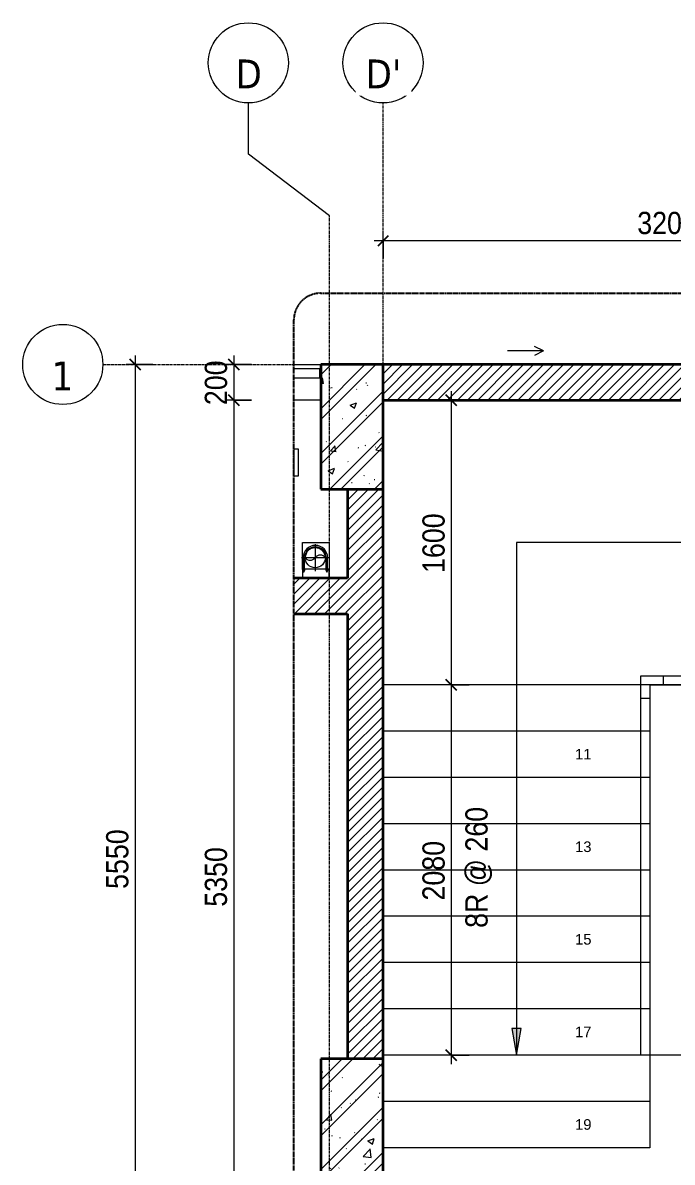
# Model space of a CAD drawing. Header units: millimetres. Extents: x 31919 to 91448, y -42770 to 34550.
# Drawn here: x 48006 to 51656, y -38134 to -31733 of the extents above; entities that cross this region are included whole.
import ezdxf

# ---------------------------------------------------------------- set-up
doc = ezdxf.new("R2010")
doc.units = ezdxf.units.MM
for name, pattern in [('Dash - Tight', [4.5, 3, -1.5]), ('Grid Line', [22.225, 12.7, -3.175, 3.175, -3.175]), ('Hidden', [7.14375, 4.7625, -2.38125]), ('IMPORT-CENTER _2_', [40.64, 25.4, -5.08, 5.08, -5.08]), ('Overhead', [3.96875, 2.38125, -1.5875])]:
    doc.linetypes.add(name, pattern=pattern)
for name, color, linetype, lineweight in [('0-3', 10, 'Continuous', 5), ('A-ANNO-DIMS', 211, 'Continuous', 9), ('A-ANNO-DIMS-50', 211, 'Continuous', 9), ('A-DETL-GENF-1', 92, 'Dash - Tight', 18), ('A-DETL-GENF-2', 254, 'Continuous', 18), ('A-DETL-GENF-3', 92, 'Hidden', 25), ('A-DETL-MEDM', 33, 'Continuous', 35), ('A-FLOR-1', 250, 'Continuous', 18), ('A-FLOR-HRAL', 11, 'Continuous', 18), ('A-FLOR-HRAL-1', 11, 'Continuous', 25), ('A-GLAZ', 151, 'Continuous', 18), ('A-WALL', 113, 'Continuous', 18), ('A-WALL-1', 113, 'Continuous', 35), ('A-WALL-PATT-1', 111, 'Continuous', 18), ('G-IMPT', 8, 'Continuous', 18), ('G-IMPT-3', 8, 'IMPORT-CENTER _2_', 18), ('M-EQPM', 50, 'Continuous', 18), ('S-COLS-1', 9, 'Continuous', 5), ('S-COLS-2', 7, 'Continuous', 35), ('S-GRID', 1, 'Continuous', 9), ('S-GRID-1', 1, 'Grid Line', 9), ('S-GRID-IDEN', 1, 'Continuous', 9), ('S-STRS', 31, 'Continuous', 18), ('S-STRS-ANNO', 31, 'Continuous', 18), ('S-STRS-MBND', 31, 'Overhead', 18)]:
    doc.layers.add(name, color=color, linetype=linetype, lineweight=lineweight)
doc.styles.add('Arial', font='arial.ttf', dxfattribs={"height": 59.53})
doc.styles.add('Tahoma_B', font='tahomabd.ttf', dxfattribs={"height": 162.5})
doc.styles.add('UTM Avo', font='', dxfattribs={"width": 0.9, "height": 125})
doc.styles.get('UTM Avo').set_extended_font_data('UTM Avo')
doc.dimstyles.new('1_Dim_chi_tiet_2_5', dxfattribs={"dimscale": 304.8, "dimtxt": 124.912619, "dimasz": 0.19685, "dimexe": 0.164042, "dimexo": 0.0625, "dimgap": 0.016404, "dimtad": 1, "dimdec": 0, "dimrnd": 5, "dimzin": 0, "dimdsep": 46, "dimtxsty": 'UTM Avo', "dimblk1": 'OBLIQUE', "dimblk2": 'OBLIQUE', "dimsah": 1, "dimcen": 0.09, "dimdle": 0.164042, "dimazin": 0, "dimtfac": 1, "dimtdec": 4, "dimtix": 1, "dimtmove": 0, "dimatfit": 3, "dimfxl": 0.328084, "dimfxlon": 1, "dimtvp": 1, "dimtolj": 1, "dimtzin": 0, "dimarcsym": 2})
pattern_1 = [(45, (16193.59, 0), (-28.28427, 28.28427), [])]

# ---------------------------------------------------------------- blocks, each defined once
blk = doc.blocks.new('NCV_TKTC_KET CAU_rvt-3-TKCS_THANG BỘ TB2 - MẶT BẰNG TẦNG 8')
at = {"layer": 'S-COLS-1'}
blk.add_hatch(color=256, dxfattribs=at).paths.add_polyline_path([(37036.9, -34252.6), (37037.4, -34252.6), (37036.9, -33652.6)])
at = {"layer": 'A-FLOR-1'}
for p, q in [((35286.5, -37532.6), (33836.9, -37532.6)), ((35535.6, -37532.6), (35336.5, -37532.6)), ((37036.9, -37532.6), (37035.6, -37532.6)), ((35387.4, -39002.6), (33836.9, -39002.6)), ((35387.4, -40002.6), (35387.4, -39002.6)), ((35387.4, -39102.6), (35387.4, -40002.6)), ((33837.3, -39702.6), (33837.3, -39202.6)), ((35730.3, -40002.6), (36950.3, -40002.6)), ((36950.3, -40002.6), (35730.3, -40002.6))]:
    blk.add_line(p, q, dxfattribs=at)
at = {"layer": 'S-COLS-2'}
blk.add_line((37036.9, -33652.6), (37036.9, -34252.6), dxfattribs=at)
blk = doc.blocks.new('Top Rail Type - Top Rail_Internal_-952807-TKCS_THANG BỘ TB2 - MẶT BẰNG TẦNG 8')
at = {"layer": 'A-FLOR-HRAL'}
for p, q in [((35402.2, 35586), (35527.2, 35586)), ((35402.2, 35461), (35402.2, 35586)), ((35527.2, 35536), (35452.2, 35536)), ((35452.2, 35536), (35452.2, 35461)), ((35527.2, 35586), (36558.8, 35586)), ((35527.2, 35586), (35527.2, 35536)), ((36582.1, 35536), (35527.2, 35536)), ((35402.2, 35411.5), (35402.2, 35461)), ((35452.2, 35461), (35452.2, 35411.5)), ((35402.2, 35411.5), (35452.2, 35411.5)), ((35402.2, 35286.5), (35402.2, 35411.5)), ((35452.2, 35411.5), (35452.2, 35336.5)), ((35452.2, 35336.5), (35527.2, 35336.5)), ((35527.2, 35286.5), (35527.2, 35336.5)), ((35527.2, 35336.5), (37532.6, 35336.5)), ((37532.6, 35336.5), (37532.6, 35286.5)), ((35527.2, 35286.5), (35402.2, 35286.5)), ((37532.6, 35286.5), (35527.2, 35286.5))]:
    blk.add_line(p, q, dxfattribs=at)
blk = doc.blocks.new('TKTC_XREF_251221_MB TANG 2-7 - TKTC_XREF_260130_MB TANG 2-5_dwg_$cc-4746808-TKCS_THANG BỘ TB2 - MẶT BẰNG TẦNG 8')
at = {"layer": 'G-IMPT-3'}
for p, q in [((0, -0.673), (0, 0.673)), ((-0.673, 0), (0.673, 0))]:
    blk.add_line(p, q, dxfattribs=at)
at = {"layer": 'M-EQPM'}
blk.add_circle((0, 0), 0.5, dxfattribs=at)
for centre, radius, start, end in [((0, 0), 0.5, 90, 270), ((0.188, 0.25), 0.313, 126.8699, 233.1301), ((-0.188, -0.25), 0.313, 306.8699, 53.1301)]:
    blk.add_arc(centre, radius, start, end, dxfattribs=at)
blk = doc.blocks.new('TKTC_XREF_251221_MB TANG 2-7 - TKTC_XREF_260130_MB TANG 2-5_dwg_CUM U_DN100-4746796-TKCS_THANG BỘ TB2 - MẶT BẰNG TẦNG 8')
at = {"layer": 'G-IMPT'}
blk.add_hatch(color=256, dxfattribs=at).paths.add_polyline_path([(0, -61), (15.8, -58.9), (30.5, -52.8), (43.1, -43.1), (52.8, -30.5), (58.9, -15.8), (61, 0), (58.9, 15.8), (52.8, 30.5), (43.1, 43.1), (30.5, 52.8), (15.8, 58.9), (0, 61), (0, 57), (14.8, 55.1), (28.5, 49.4), (40.3, 40.3), (49.4, 28.5), (55.1, 14.8), (57, 0), (55.1, -14.8), (49.4, -28.5), (40.3, -40.3), (28.5, -49.4), (14.8, -55.1), (0, -57)])
for p, q in [((-79.1, 66.6), (-79.1, 63.4)), ((-76.6, 66.6), (-76.6, 63.4)), ((-74.6, 66.6), (-74.6, 63.4)), ((-72.7, 69.3), (-72.7, 60.7)), ((-66.9, 67.9), (-71.7, 67.9)), ((-65, 69), (0, 69)), ((-66.9, 62.1), (-71.7, 62.1)), ((-79.1, -63.4), (-79.1, -66.6)), ((-76.6, -63.4), (-76.6, -66.6)), ((-74.6, -63.4), (-74.6, -66.6)), ((-72.7, -60.7), (-72.7, -69.3)), ((-66.9, -62.1), (-71.7, -62.1)), ((-66.9, -67.9), (-71.7, -67.9)), ((-65, -69), (0, -69))]:
    blk.add_line(p, q, dxfattribs=at)
at = {"layer": 'G-IMPT', "flags": 128}
for points in [[(-72.7, 67.6), (-78.1, 67.6), (-78.1, 62.4), (-72.7, 62.4)], [(-71.7, 59.2), (-66.9, 59.2), (-66.9, 70.8), (-71.7, 70.8)], [(-66.9, 70.8), (-66.9, 72.7), (-65, 72.7), (-65, 57.3), (-66.9, 57.3), (-66.9, 59.2)], [(-65, 61), (0, 61), (0, 57)], [(-72.7, -62.4), (-78.1, -62.4), (-78.1, -67.6), (-72.7, -67.6)], [(-71.7, -70.8), (-66.9, -70.8), (-66.9, -59.2), (-71.7, -59.2)], [(-66.9, -59.2), (-66.9, -57.3), (-65, -57.3), (-65, -72.7), (-66.9, -72.7), (-66.9, -70.8)], [(-65, -61), (0, -61), (0, -57)]]:
    blk.add_lwpolyline(points, dxfattribs=at)
at = {"layer": 'G-IMPT'}
for centre, radius, start, end in [((-78.1, 66.6), 0.96, 90, 180), ((-71.1, 69.3), 1.56, 112.61986, 247.38014), ((-67.9, 65), 4.8, 143.1301, 216.8699), ((0, 0), 69, 270, 90), ((-78.1, 63.4), 0.96, 180, 270), ((-71.1, 60.7), 1.56, 112.61986, 247.38014), ((0, 0), 61, 270, 90), ((0, 0), 57, 270, 90), ((-78.1, -63.4), 0.96, 90, 180), ((-71.1, -60.7), 1.56, 112.61986, 247.38014), ((-67.9, -65), 4.8, 143.1301, 216.8699), ((-78.1, -66.6), 0.96, 180, 270), ((-71.1, -69.3), 1.56, 112.61986, 247.38014)]:
    blk.add_arc(centre, radius, start, end, dxfattribs=at)
blk = doc.blocks.new('TKTC_XREF_251221_MB TANG 2-7 - TKTC_XREF_260130_MB TANG 2-5_dwg_THU NUOC - THU NUOC-444531-TKCS_MB TẦNG 1-4746804-TKCS_THANG BỘ TB2 - MẶT BẰNG TẦNG 8')
at = {"layer": 'G-IMPT'}
for p, q in [((-23.3, -13.6), (40.9, -13.6)), ((40.9, -19.6), (-23.3, -19.6)), ((-11, -26.1), (28.5, -26.1)), ((28.5, -32.1), (-11, -32.1)), ((-1.1, -38.5), (18.5, -38.5)), ((18.5, -44.5), (-1.1, -44.5)), ((58.7, -54.4), (58.7, -6.3)), ((83.7, -79.4), (83.7, -6.3))]:
    blk.add_line(p, q, dxfattribs=at)
at = {"layer": 'G-IMPT', "flags": 128}
for points in [[(-66.3, -6.3), (-66.3, -79.4), (83.7, -79.4)], [(-41.3, -6.3), (-41.3, -54.4), (58.7, -54.4)], [(0.7, -6.3), (0.7, -7.2), (-23.3, -7.2)], [(40.9, -7.2), (16.7, -7.2), (16.7, -6.3)]]:
    blk.add_lwpolyline(points, dxfattribs=at)
at = {"layer": 'G-IMPT'}
for centre, radius, start, end in [((8.7, -4.4), 45, 182.54816, 357.45184), ((8.7, -4.4), 45, 182.54816, 357.45184), ((-23.3, -16.6), 3, 90, 270), ((-23.3, -4.2), 3, 244.12504, 270), ((-11, -29.1), 3, 90, 270), ((-1.1, -41.5), 3, 90, 270), ((18.5, -41.5), 3, 270, 90), ((28.5, -29.1), 3, 270, 90), ((40.9, -4.2), 3, 270, 295.87496), ((40.9, -16.6), 3, 270, 90)]:
    blk.add_arc(centre, radius, start, end, dxfattribs=at)
blk = doc.blocks.new('TKTC_XREF_251221_MB TANG 2-7 - TKTC_XREF_260130_MB TANG 2-5_dwg_THU NUOC - THU NUOC-444531-TKCS_MB TẦNG 1-V11-TKCS_THANG BỘ TB2 - MẶT BẰNG TẦNG 8')
at = {"layer": 'G-IMPT', "flags": 128}
for points in [[(83.7, 44.2), (83.7, 70.6), (-66.3, 70.6), (-66.3, 44.2)], [(58.7, 44.2), (58.7, 45.6), (-41.3, 45.6), (-41.3, 44.2)]]:
    blk.add_lwpolyline(points, dxfattribs=at)
blk = doc.blocks.new('TKTC_XREF_251221_MB TANG 2-7 - TKTC_XREF_251221_MB TANG 2-7-2039446-TKCS_THANG BỘ TB2 - MẶT BẰNG TẦNG 8')
at = {"layer": 'M-EQPM'}
for p, q in [((1049.4, 20199.8), (1199.8, 20199.8)), ((1049.4, 20050.1), (1049.4, 20199.8)), ((1199.8, 20199.8), (1199.8, 20050.1)), ((1049.2, 20050), (1049.5, 20000.2)), ((1199.6, 20050), (1049.2, 20050)), ((1199.8, 20050.1), (1049.4, 20050.1)), ((1200, 20000.2), (1199.6, 20050)), ((1049.5, 20000.2), (1200, 20000.2)), ((1000.4, 16297.7), (1150.1, 16297.7)), ((1000.4, 16147.3), (1000.4, 16297.7)), ((1150.1, 16297.7), (1150.1, 16147.3)), ((1200, 16297.9), (1150.2, 16297.5)), ((1150.2, 16297.5), (1150.2, 16147.1)), ((1150.1, 16147.3), (1000.4, 16147.3)), ((1150.2, 16147.1), (1200, 16147.4))]:
    blk.add_line(p, q, dxfattribs=at)
for name, p in [('TKTC_XREF_251221_MB TANG 2-7 - TKTC_XREF_260130_MB TANG 2-5_dwg_THU NUOC - THU NUOC-444531-TKCS_MB TẦNG 1-4746804-TKCS_THANG BỘ TB2 - MẶT BẰNG TẦNG 8', (542.3, 20351.2)), ('TKTC_XREF_251221_MB TANG 2-7 - TKTC_XREF_260130_MB TANG 2-5_dwg_THU NUOC - THU NUOC-444531-TKCS_MB TẦNG 1-V11-TKCS_THANG BỘ TB2 - MẶT BẰNG TẦNG 8', (542.3, 16054.4))]:
    blk.add_blockref(name, p)
for name, p, xscale, yscale, zscale, rotation in [('TKTC_XREF_251221_MB TANG 2-7 - TKTC_XREF_260130_MB TANG 2-5_dwg_$cc-4746808-TKCS_THANG BỘ TB2 - MẶT BẰNG TẦNG 8', (1121, 20115), 113.7150000000073, 113.7150000000073, 113.7150000000073, 269.9990086637467), ('TKTC_XREF_251221_MB TANG 2-7 - TKTC_XREF_260130_MB TANG 2-5_dwg_CUM U_DN100-4746796-TKCS_THANG BỘ TB2 - MẶT BẰNG TẦNG 8', (1121.9, 20115), 0.9975000000000007, 0.9975000000000007, 0.9975000000000007, 90.00099133829461), ('TKTC_XREF_251221_MB TANG 2-7 - TKTC_XREF_260130_MB TANG 2-5_dwg_$cc-4746808-TKCS_THANG BỘ TB2 - MẶT BẰNG TẦNG 8', (1085.2, 16218.9), 113.7150000000073, 113.7150000000073, 113.7150000000073, 359.9990086636432), ('TKTC_XREF_251221_MB TANG 2-7 - TKTC_XREF_260130_MB TANG 2-5_dwg_CUM U_DN100-4746796-TKCS_THANG BỘ TB2 - MẶT BẰNG TẦNG 8', (1085.2, 16219.8), 0.9975000000000006, 0.9975000000000006, 0.9975000000000006, 180.000991338195)]:
    blk.add_blockref(name, p, dxfattribs=dict(xscale=xscale, yscale=yscale, zscale=zscale, rotation=rotation))
blk = doc.blocks.new('1_FAMILY RVT - W01-WxH 1000x3200-3541590-TKCS_THANG BỘ TB2 - MẶT BẰNG TẦNG 8')
at = {"layer": 'A-GLAZ'}
for q in [(749.2, -146.99), (749.2, -197.79), (901.6, -172.39)]:
    blk.add_line((698.4, -172.39), q, dxfattribs=at)
blk = doc.blocks.new('Railing - 50 x 10mm-V12-TKCS_THANG BỘ TB2 - MẶT BẰNG TẦNG 8')
at = {"layer": 'A-FLOR-HRAL-1'}
for p, q in [((-25, 0), (-25, -5)), ((-25, -5), (25, -5)), ((25, -5), (25, 0))]:
    blk.add_line(p, q, dxfattribs=at)
blk = doc.blocks.new('Railing - Railing-3828395-TKCS_THANG BỘ TB2 - MẶT BẰNG TẦNG 8')
at = {"layer": 'A-FLOR-HRAL'}
for p, q in [((33677.6, 33481.9), (33677.6, 33335.6)), ((33727.6, 33335.6), (33727.6, 33481.9))]:
    blk.add_line(p, q, dxfattribs=at)
blk.add_blockref('Railing - 50 x 10mm-V12-TKCS_THANG BỘ TB2 - MẶT BẰNG TẦNG 8', (33702.6, 33486.9))
blk = doc.blocks.new('BORDER VIEW - BORDER VIEW-1915344-TKCS_THANG BỘ TB2 - MẶT BẰNG TẦNG 8')
at = {"layer": 'A-DETL-GENF-3'}
for p, q in [((0, 150), (0, 4096.2)), ((7977.3, 0), (150, 0))]:
    blk.add_line(p, q, dxfattribs=at)
blk.add_arc((150, 150), 150, 180, 270, dxfattribs=at)
blk = doc.blocks.new('Grid - M_Grid Head - Circle-353313-TKCS_THANG BỘ TB2 - MẶT BẰNG TẦNG 8')
at = {"layer": 'S-GRID-IDEN'}
blk.add_circle((0, 0), 4.5, dxfattribs=at)
blk = doc.blocks.new('DIMBLOCK67-TKCS_THANG BỘ TB2 - MẶT BẰNG TẦNG 8')
at = {"layer": 'A-ANNO-DIMS-50'}
for p, q in [((53280.5, -32957.5), (49980.5, -32957.5)), ((50030.5, -33057.5), (50030.5, -32907.5)), ((50030.5, -32957.5), (50030.5, -33057.5)), ((53230.5, -33057.5), (53230.5, -32907.5)), ((53230.5, -32957.5), (53230.5, -33057.5))]:
    blk.add_line(p, q, dxfattribs=at)
at = {"layer": 'A-ANNO-DIMS-50', "lineweight": 25}
for p, q in [((50030.5, -32957.5), (50000.5, -32987.5)), ((50030.5, -32957.5), (50060.5, -32927.5)), ((53230.5, -32957.5), (53200.5, -32987.5)), ((53230.5, -32957.5), (53260.5, -32927.5))]:
    blk.add_line(p, q, dxfattribs=at)
at = {"layer": 'A-ANNO-DIMS-50', "color": 0, "insert": (51459.3, -32795.1), "char_height": 125, "width": 410.824, "attachment_point": 1, "line_spacing_factor": 1.110334, "style": 'UTM Avo'}
blk.add_mtext('3200', dxfattribs=at)
blk = doc.blocks.new('_Oblique')
at = {"color": 0, "linetype": 'ByBlock', "lineweight": -2}
blk.add_line((-0.5, -0.5), (0.5, 0.5), dxfattribs=at)
blk = doc.blocks.new('DIMBLOCK71-TKCS_THANG BỘ TB2 - MẶT BẰNG TẦNG 8')
at = {"layer": 'A-ANNO-DIMS-50'}
for p, q in [((50514.2, -33852.6), (50364.2, -33852.6)), ((50414.2, -33802.6), (50414.2, -35452.6)), ((50414.2, -33852.6), (50514.2, -33852.6)), ((50514.2, -35452.6), (50364.2, -35452.6)), ((50414.2, -35452.6), (50514.2, -35452.6))]:
    blk.add_line(p, q, dxfattribs=at)
at = {"layer": 'A-ANNO-DIMS-50', "lineweight": 25}
for p, q in [((50414.2, -33852.6), (50384.2, -33822.6)), ((50414.2, -33852.6), (50444.2, -33882.6)), ((50414.2, -35452.6), (50384.2, -35422.6)), ((50414.2, -35452.6), (50444.2, -35482.6))]:
    blk.add_line(p, q, dxfattribs=at)
at = {"layer": 'A-ANNO-DIMS-50', "color": 0, "insert": (50251.8, -34823.7), "char_height": 125, "width": 410.824, "attachment_point": 1, "rotation": 90, "line_spacing_factor": 1.110334, "style": 'UTM Avo'}
blk.add_mtext('1600', dxfattribs=at)
blk = doc.blocks.new('DIMBLOCK72-TKCS_THANG BỘ TB2 - MẶT BẰNG TẦNG 8')
at = {"layer": 'A-ANNO-DIMS-50'}
for p, q in [((50514.2, -35452.6), (50364.2, -35452.6)), ((50414.2, -35452.6), (50414.2, -37582.6)), ((50414.2, -35452.6), (50514.2, -35452.6)), ((50514.2, -37532.6), (50364.2, -37532.6)), ((50414.2, -37532.6), (50514.2, -37532.6))]:
    blk.add_line(p, q, dxfattribs=at)
at = {"layer": 'A-ANNO-DIMS-50', "lineweight": 25}
for p, q in [((50414.2, -35452.6), (50384.2, -35422.6)), ((50414.2, -35452.6), (50444.2, -35482.6)), ((50414.2, -37532.6), (50384.2, -37502.6)), ((50414.2, -37532.6), (50444.2, -37562.6))]:
    blk.add_line(p, q, dxfattribs=at)
at = {"layer": 'A-ANNO-DIMS-50', "color": 0, "char_height": 125, "attachment_point": 1, "rotation": 90, "line_spacing_factor": 1.110334, "style": 'UTM Avo'}
for s, insert, width in [('8R @ 260', (50493.1, -36817.6), 780.01), ('2080', (50251.8, -36663.7), 410.824)]:
    blk.add_mtext(s, dxfattribs=dict(at, insert=insert, width=width))
blk = doc.blocks.new('DIMBLOCK73-TKCS_THANG BỘ TB2 - MẶT BẰNG TẦNG 8')
at = {"layer": 'A-ANNO-DIMS-50'}
for p, q in [((48636.6, -33602.6), (48636.6, -39252.6)), ((48736.6, -33652.6), (48586.6, -33652.6)), ((48636.6, -33652.6), (48736.6, -33652.6)), ((48736.6, -39202.6), (48586.6, -39202.6)), ((48636.6, -39202.6), (48736.6, -39202.6))]:
    blk.add_line(p, q, dxfattribs=at)
at = {"layer": 'A-ANNO-DIMS-50', "lineweight": 25}
for p, q in [((48636.6, -33652.6), (48606.6, -33622.6)), ((48636.6, -33652.6), (48666.6, -33682.6)), ((48636.6, -39202.6), (48606.6, -39172.6)), ((48636.6, -39202.6), (48666.6, -39232.6))]:
    blk.add_line(p, q, dxfattribs=at)
at = {"layer": 'A-ANNO-DIMS-50', "color": 0, "insert": (48474.2, -36598.7), "char_height": 125, "width": 410.824, "attachment_point": 1, "rotation": 90, "line_spacing_factor": 1.110334, "style": 'UTM Avo'}
blk.add_mtext('5550', dxfattribs=at)
blk = doc.blocks.new('DIMBLOCK74-TKCS_THANG BỘ TB2 - MẶT BẰNG TẦNG 8')
at = {"layer": 'A-ANNO-DIMS-50'}
for p, q in [((49191.1, -33602.6), (49191.1, -33852.6)), ((49291.1, -33652.6), (49141.1, -33652.6)), ((49191.1, -33652.6), (49291.1, -33652.6)), ((49291.1, -33852.6), (49141.1, -33852.6)), ((49191.1, -33852.6), (49291.1, -33852.6))]:
    blk.add_line(p, q, dxfattribs=at)
at = {"layer": 'A-ANNO-DIMS-50', "lineweight": 25}
for p, q in [((49191.1, -33652.6), (49161.1, -33622.6)), ((49191.1, -33652.6), (49221.1, -33682.6)), ((49191.1, -33852.6), (49161.1, -33822.6)), ((49191.1, -33852.6), (49221.1, -33882.6))]:
    blk.add_line(p, q, dxfattribs=at)
at = {"layer": 'A-ANNO-DIMS-50', "color": 0, "insert": (49028.7, -33880.9), "char_height": 125, "width": 308.118, "attachment_point": 1, "rotation": 90, "line_spacing_factor": 1.110334, "style": 'UTM Avo'}
blk.add_mtext('200', dxfattribs=at)
blk = doc.blocks.new('DIMBLOCK75-TKCS_THANG BỘ TB2 - MẶT BẰNG TẦNG 8')
at = {"layer": 'A-ANNO-DIMS-50'}
for p, q in [((49291.1, -33852.6), (49141.1, -33852.6)), ((49191.1, -33852.6), (49191.1, -39252.6)), ((49191.1, -33852.6), (49291.1, -33852.6)), ((49291.1, -39202.6), (49141.1, -39202.6)), ((49191.1, -39202.6), (49291.1, -39202.6))]:
    blk.add_line(p, q, dxfattribs=at)
at = {"layer": 'A-ANNO-DIMS-50', "lineweight": 25}
for p, q in [((49191.1, -33852.6), (49161.1, -33822.6)), ((49191.1, -33852.6), (49221.1, -33882.6)), ((49191.1, -39202.6), (49161.1, -39172.6)), ((49191.1, -39202.6), (49221.1, -39232.6))]:
    blk.add_line(p, q, dxfattribs=at)
at = {"layer": 'A-ANNO-DIMS-50', "color": 0, "insert": (49028.7, -36698.7), "char_height": 125, "width": 410.824, "attachment_point": 1, "rotation": 90, "line_spacing_factor": 1.110334, "style": 'UTM Avo'}
blk.add_mtext('5350', dxfattribs=at)

msp = doc.modelspace()

# ---------------------------------------------------------------- hatches: boundary and pattern name
at = {"layer": 'A-DETL-GENF-2'}
h = msp.add_hatch(dxfattribs=at)
h.set_pattern_fill('FP_2', color=256, style=0, pattern_type=2)
h.set_pattern_definition([(50, (16193.6, 0), (364.368, -31.8783), [38.1, -419.1]), (355, (16193.6, 0), (-70.4859, 382.1133), [30.48, -335.28]), (100.451, (16223.95, -2.66), (293.885, 350.2334), [32.38, -356.18]), (46.184, (16193.6, 101.6), (542.1585, -84.086), [57.15, -628.65]), (96.636, (16238.77, 94.6), (474.805, 494.8554), [48.57, -534.27]), (351.184, (16193.6, 101.6), (474.81, 494.85), [45.72, -502.92]), (21, (16244.4, 76.2), (303.2285, -204.5305), [38.1, -419.1]), (326, (16244.4, 76.2), (123.604, 368.376), [30.48, -335.28]), (71.451, (16269.66, 59.16), (426.8341, 163.8427), [32.38, -356.18]), (37.5, (16193.59, 0), (6.17665, 169.11015), [3.353, -327.863, 3.353, -337.007, -336.55]), (37.5, (16193.59, 0), (6.17665, 169.11015), [-671.576, 3.353, -333.197]), (7.5, (16193.59, 0), (133.6389, 200.3615), [3.353, -190.703, 3.353, -320.243, -128.27]), (7.5, (16193.59, 0), (133.6389, 200.3615), [-517.652, 3.353, -124.917]), (327.5, (16080.3, 0), (271.18182, -11.45836), [3.353, -123.647, 3.353, -392.887, -525.78]), (327.5, (16080.3, 0), (271.18182, -11.45836), [-523.24, 3.353, -522.427]), (317.5, (16029.5, 0), (296.2585, 50.8528), [3.353, -161.747, 3.353, -259.791, -373.38]), (317.5, (16029.5, 0), (296.2585, 50.8528), [-428.244, 3.353, -370.027]), (45, (16193.59, 0), (-125.7236, 125.7236), []), (45, (16193.59, 190.5), (-125.7236, 125.7236), [])])
h.paths.add_polyline_path([(49680.5, -38852.6), (50030.5, -38852.6), (50030.5, -37552.6), (49680.5, -37552.6)])
h.paths.add_polyline_path([(53230.5, -38852.6), (53580.5, -38852.6), (53580.5, -37552.6), (53230.5, -37552.6)])
h.paths.add_polyline_path([(49680.5, -34352.6), (50030.5, -34352.6), (50030.5, -33652.6), (49680.5, -33652.6)])
h.paths.add_polyline_path([(53580.5, -34352.6), (53580.5, -33647.6), (53231, -33647.6), (53231, -34352.6)])
at = {"layer": 'A-WALL-PATT-1'}
h = msp.add_hatch(dxfattribs=at)
h.set_pattern_fill('FP_1', color=256, style=0, pattern_type=2)
h.set_pattern_definition(pattern_1)
h.paths.add_polyline_path([(50030.5, -33852.6), (53230.5, -33852.6), (53230.5, -33652.6), (50030.5, -33652.6)])
h = msp.add_hatch(dxfattribs=at)
h.set_pattern_fill('FP_1', color=256, style=0, pattern_type=2)
h.set_pattern_definition(pattern_1)
h.paths.add_polyline_path([(50009.1, -37552.6), (50030.5, -37552.6), (50030.5, -34352.6), (49830.5, -34352.6), (49830.5, -37552.6)])
h = msp.add_hatch(dxfattribs=at)
h.set_pattern_fill('FP_1', color=256, style=0, pattern_type=2)
h.set_pattern_definition(pattern_1)
h.paths.add_polyline_path([(49830.5, -35052.6), (49830.5, -34852.6), (49529.2, -34852.6), (49529.2, -35052.6)])
at = {"layer": 'S-STRS-ANNO'}
msp.add_hatch(color=256, dxfattribs=at).paths.add_polyline_path([(50780.5, -37532.6), (50807, -37382.6), (50754.1, -37382.6)])

# ---------------------------------------------------------------- linework, layer by layer
at = {"layer": 'A-DETL-MEDM'}
for p, q in [((50030.5, -33652.6), (49680.5, -33652.6)), ((49680.5, -33652.6), (49680.5, -34352.6)), ((50030.5, -34352.6), (50030.5, -33652.6)), ((49680.5, -34352.6), (50030.5, -34352.6)), ((50030.5, -37552.6), (49680.5, -37552.6)), ((49680.5, -37552.6), (49680.5, -38852.6)), ((50030.5, -38852.6), (50030.5, -37552.6))]:
    msp.add_line(p, q, dxfattribs=at)
at = {"layer": 'A-WALL'}
for p, q in [((49529.2, -33652.6), (49680.5, -33652.6)), ((49680.5, -33852.6), (49529.2, -33852.6))]:
    msp.add_line(p, q, dxfattribs=at)
at = {"layer": 'A-WALL-1'}
for p, q in [((53230.5, -33652.6), (50030.5, -33652.6)), ((50030.5, -33852.6), (53230.5, -33852.6)), ((49830.5, -34352.6), (49830.5, -34852.6)), ((50030.5, -37552.6), (50030.5, -34352.6)), ((49830.5, -34852.6), (49529.2, -34852.6)), ((49529.2, -35052.6), (49830.5, -35052.6)), ((49830.5, -35052.6), (49830.5, -37552.6))]:
    msp.add_line(p, q, dxfattribs=at)
at = {"layer": 'S-GRID'}
for p, q in [((49273.6, -32470.9), (49273.6, -32183.2)), ((49730.5, -32818.2), (49273.6, -32470.9))]:
    msp.add_line(p, q, dxfattribs=at)
at = {"layer": 'S-GRID-1'}
for p, q in [((50030.5, -33433.2), (50030.5, -32183.2)), ((49730.5, -34068.2), (49730.5, -32818.2)), ((50030.5, -41006.3), (50030.5, -33433.2)), ((48455.8, -33652.6), (49705.8, -33652.6)), ((49705.8, -33652.6), (53642.2, -33652.6)), ((49730.5, -40371.3), (49730.5, -34068.2))]:
    msp.add_line(p, q, dxfattribs=at)
at = {"layer": 'S-STRS'}
for p, q in [((51480.1, -35452.6), (50030.5, -35452.6)), ((51530.5, -35452.6), (51729.2, -35452.6)), ((51530.5, -35452.6), (51530.5, -35712.6)), ((51480.1, -35712.6), (50030.5, -35712.6)), ((51530.5, -35712.6), (51530.5, -35972.6)), ((51480.1, -35972.6), (50030.5, -35972.6)), ((51530.5, -35972.6), (51530.5, -36232.6)), ((51480.1, -36232.6), (50030.5, -36232.6)), ((51530.5, -36232.6), (51530.5, -36492.6)), ((51480.1, -36492.6), (50030.5, -36492.6)), ((51530.5, -36492.6), (51530.5, -36752.6)), ((51480.1, -36752.6), (50030.5, -36752.6)), ((51530.5, -36752.6), (51530.5, -37012.6)), ((51480.1, -37012.6), (50030.5, -37012.6)), ((51530.5, -37012.6), (51530.5, -37272.6)), ((51480.1, -37272.6), (50030.5, -37272.6)), ((51530.5, -37272.6), (51530.5, -37532.6)), ((51480.1, -37532.6), (50030.5, -37532.6))]:
    msp.add_line(p, q, dxfattribs=at)
at = {"layer": 'S-STRS-ANNO'}
for p, q in [((50780.5, -34652.6), (50780.5, -35452.6)), ((52479.2, -34652.6), (50780.5, -34652.6)), ((50780.5, -35452.6), (50780.5, -35712.6)), ((50780.5, -35712.6), (50780.5, -35972.6)), ((50780.5, -35972.6), (50780.5, -36232.6)), ((50780.5, -36232.6), (50780.5, -36492.6)), ((50780.5, -36492.6), (50780.5, -36752.6)), ((50780.5, -36752.6), (50780.5, -37012.6)), ((50780.5, -37012.6), (50780.5, -37272.6)), ((50780.5, -37272.6), (50780.5, -37532.6)), ((50807, -37382.6), (50754.1, -37382.6)), ((50754.1, -37382.6), (50780.5, -37532.6)), ((50780.5, -37532.6), (50807, -37382.6))]:
    msp.add_line(p, q, dxfattribs=at)
at = {"layer": 'S-STRS-MBND'}
for p, q in [((53229.2, -33852.6), (50030.5, -33852.6)), ((50030.5, -34352.6), (50030.5, -35452.6)), ((51530.5, -35452.6), (50030.5, -35452.6)), ((50030.5, -35452.6), (50030.5, -37552.6)), ((51530.5, -35452.6), (51729.2, -35452.6)), ((51530.5, -35452.6), (51530.5, -38052.6)), ((51530.5, -35712.6), (50030.5, -35712.6)), ((51530.5, -35972.6), (50030.5, -35972.6)), ((51530.5, -36232.6), (50030.5, -36232.6)), ((51530.5, -36492.6), (50030.5, -36492.6)), ((51530.5, -36752.6), (50030.5, -36752.6)), ((51530.5, -37012.6), (50030.5, -37012.6)), ((51530.5, -37272.6), (50030.5, -37272.6)), ((51530.5, -37532.6), (50030.5, -37532.6)), ((51530.5, -37792.6), (50030.5, -37792.6)), ((51530.5, -38052.6), (50030.5, -38052.6))]:
    msp.add_line(p, q, dxfattribs=at)

# ---------------------------------------------------------------- block references
at = {"layer": '0-3'}
msp.add_blockref('NCV_TKTC_KET CAU_rvt-3-TKCS_THANG BỘ TB2 - MẶT BẰNG TẦNG 8', (16193.6, 0), dxfattribs=at)
at = {"layer": 'A-DETL-GENF-1', "rotation": 270.0000000000001}
msp.add_blockref('BORDER VIEW - BORDER VIEW-1915344-TKCS_THANG BỘ TB2 - MẶT BẰNG TẦNG 8', (49529.2, -33252.6), dxfattribs=at)
at = {"layer": 'A-FLOR-HRAL', "rotation": 270.0000000000001}
for name in ['Railing - Railing-3828395-TKCS_THANG BỘ TB2 - MẶT BẰNG TẦNG 8', 'Top Rail Type - Top Rail_Internal_-952807-TKCS_THANG BỘ TB2 - MẶT BẰNG TẦNG 8']:
    msp.add_blockref(name, (16193.6, 0), dxfattribs=at)
at = {"layer": 'A-GLAZ', "rotation": 180}
msp.add_blockref('1_FAMILY RVT - W01-WxH 1000x3200-3541590-TKCS_THANG BỘ TB2 - MẶT BẰNG TẦNG 8', (51631, -33748.8), dxfattribs=at)
at = {"layer": 'M-EQPM', "rotation": 270.0000000000001}
msp.add_blockref('TKTC_XREF_251221_MB TANG 2-7 - TKTC_XREF_251221_MB TANG 2-7-2039446-TKCS_THANG BỘ TB2 - MẶT BẰNG TẦNG 8', (33430.5, -33652.6), dxfattribs=at)
at = {"layer": 'S-GRID-IDEN', "xscale": 49.99999999999998, "yscale": 49.99999999999998, "zscale": 49.99999999999998}
for p in [(49273.6, -31958.2), (50030.5, -31958.2)]:
    msp.add_blockref('Grid - M_Grid Head - Circle-353313-TKCS_THANG BỘ TB2 - MẶT BẰNG TẦNG 8', p, dxfattribs=at)
at = {"layer": 'S-GRID-IDEN', "xscale": 49.99999999999998, "yscale": 49.99999999999998, "zscale": 49.99999999999998, "rotation": 269.9999999999996}
msp.add_blockref('Grid - M_Grid Head - Circle-353313-TKCS_THANG BỘ TB2 - MẶT BẰNG TẦNG 8', (48230.8, -33652.6), dxfattribs=at)

# ---------------------------------------------------------------- texts
at = {"layer": 'S-STRS-ANNO', "char_height": 59.53, "width": 109.886, "attachment_point": 1, "line_spacing_factor": 0.941778, "style": 'Arial'}
for s, insert in [('11', (51109.7, -35812)), ('13', (51109.7, -36332)), ('15', (51109.7, -36852)), ('17', (51109.7, -37372)), ('19', (51109.7, -37892))]:
    msp.add_mtext(s, dxfattribs=dict(at, insert=insert))

# ---------------------------------------------------------------- dimensions: what is measured, and where the dimension line sits
at = {"layer": 'A-ANNO-DIMS'}
dim = msp.add_linear_dim(base=(50030.5, -32957.5), p1=(53230.5, -33057.5), p2=(50030.5, -33057.5), dimstyle='1_Dim_chi_tiet_2_5', override={"dimpost": '<>', "dimfxl": 3200}, dxfattribs=at)
dim.commit()
dim.dimension.update_dxf_attribs({"geometry": 'DIMBLOCK67-TKCS_THANG BỘ TB2 - MẶT BẰNG TẦNG 8', "text_midpoint": (51630.5, -32887.8)})
for base, p1, p2, override, picture, middle in [((48636.6, -39202.6), (48736.6, -33652.6), (48736.6, -39202.6), {"dimpost": '<>', "dimfxl": 5550}, 'DIMBLOCK73-TKCS_THANG BỘ TB2 - MẶT BẰNG TẦNG 8', (48566.9, -36427.6)), ((49191.1, -33852.6), (49291.1, -33652.6), (49291.1, -33852.6), {"dimpost": '<>', "dimfxl": 200}, 'DIMBLOCK74-TKCS_THANG BỘ TB2 - MẶT BẰNG TẦNG 8', (49121.4, -33752.6)), ((49191.1, -39202.6), (49291.1, -33852.6), (49291.1, -39202.6), {"dimpost": '<>', "dimfxl": 5350}, 'DIMBLOCK75-TKCS_THANG BỘ TB2 - MẶT BẰNG TẦNG 8', (49121.4, -36527.6)), ((50414.2, -35452.6), (50514.2, -33852.6), (50514.2, -35452.6), {"dimpost": '<>', "dimfxl": 1600}, 'DIMBLOCK71-TKCS_THANG BỘ TB2 - MẶT BẰNG TẦNG 8', (50344.5, -34652.6))]:
    dim = msp.add_linear_dim(base=base, p1=p1, p2=p2, angle=90, dimstyle='1_Dim_chi_tiet_2_5', override=override, dxfattribs=at)
    dim.commit()
    dim.dimension.update_dxf_attribs({"geometry": picture, "text_midpoint": middle})
dim = msp.add_linear_dim(base=(50414.2, -37532.6), p1=(50514.2, -35452.6), p2=(50514.2, -37532.6), angle=90, text='<>\\X8R @ 260', dimstyle='1_Dim_chi_tiet_2_5', override={"dimpost": '<>', "dimfxl": 2080}, dxfattribs=at)
dim.commit()
dim.dimension.update_dxf_attribs({"geometry": 'DIMBLOCK72-TKCS_THANG BỘ TB2 - MẶT BẰNG TẦNG 8', "text_midpoint": (50414.2, -36492.6)})

# ---------------------------------------------------------------- next in the draw order: texts
at = {"layer": 'S-GRID-IDEN', "char_height": 162.5, "attachment_point": 5, "line_spacing_factor": 0.996129, "style": 'Tahoma_B', "bg_fill": 3, "box_fill_scale": 1.25, "bg_fill_color": 256, "bg_fill_true_color": 13158600, "bg_fill_transparency": 0}
for s, insert, width in [('\\pt634.99962,1269.99925,1905.0005,2540.00013,3174.99975,3809.99937,4445.00062,5080.00025,5714.99987,6349.9995,6985.00075,7620.00037,8255,8889.99962,9524.99925,10160.0005,10795.00013,11429.99975,12064.99938,12700.00063,13335.00025,13969.99988,14604.9995,15240.00075,15875.00038,16510,17144.99963,17779.99925,18415.0005,19050.00013,19684.99975,20319.99938;D', (49275.7, -32020.6), 172), ("\\pt634.99962,1269.99925,1905.0005,2540.00013,3174.99975,3809.99937,4445.00062,5080.00025,5714.99987,6349.9995,6985.00075,7620.00037,8255,8889.99962,9524.99925,10160.0005,10795.00013,11429.99975,12064.99938,12700.00063,13335.00025,13969.99988,14604.9995,15240.00075,15875.00038,16510,17144.99963,17779.99925,18415.0005,19050.00013,19684.99975,20319.99938;D'", (50032.9, -32020.6), 231.5), ('\\pt634.99962,1269.99925,1905.0005,2540.00013,3174.99975,3809.99937,4445.00062,5080.00025,5714.99987,6349.9995,6985.00075,7620.00037,8255,8889.99962,9524.99925,10160.0005,10795.00013,11429.99975,12064.99938,12700.00063,13335.00025,13969.99988,14604.9995,15240.00075,15875.00038,16510,17144.99963,17779.99925,18415.0005,19050.00013,19684.99975,20319.99938;1', (48228, -33717.5), 145.5)]:
    msp.add_mtext(s, dxfattribs=dict(at, insert=insert, width=width))

doc.saveas('drawing.dxf')
